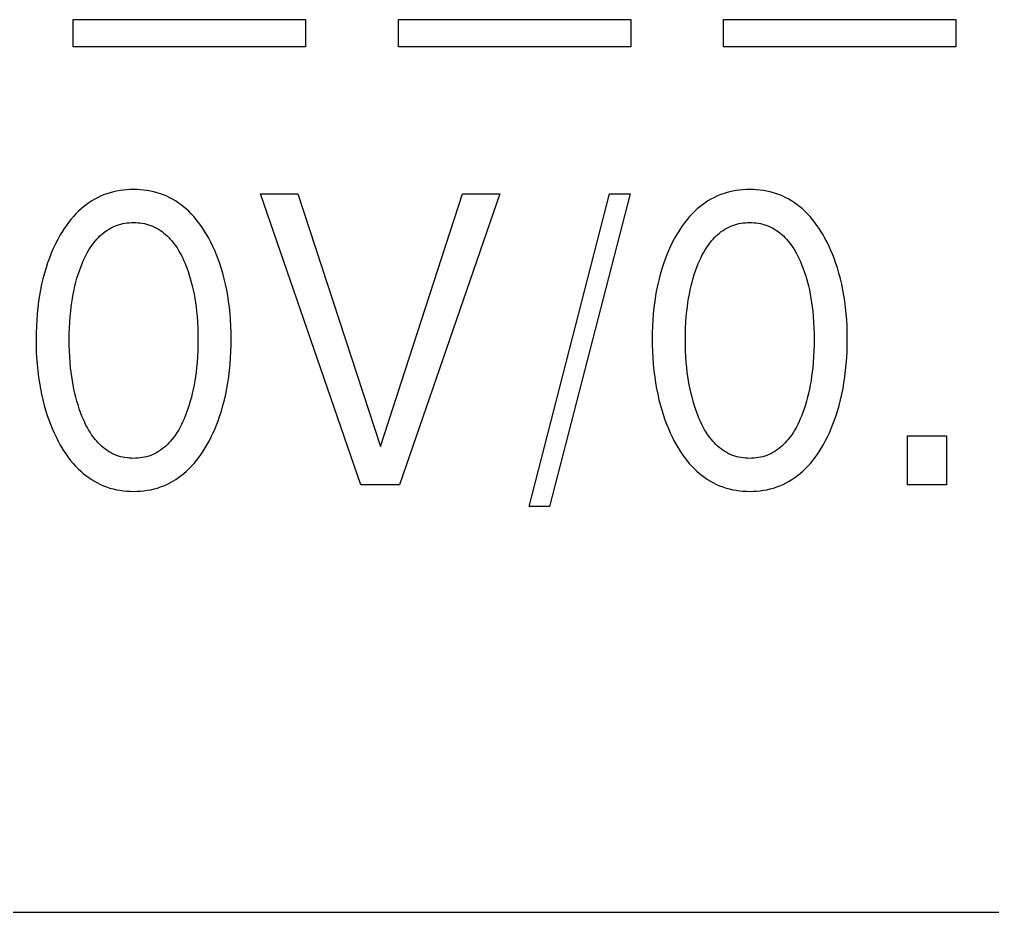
# Model space of a CAD drawing. Extents: x 0 to 420, y 0 to 297.
# Drawn here: x 160.15 to 165.84, y 182.63 to 187.85 of the extents above; entities that cross this region are included whole.
import ezdxf

# ---------------------------------------------------------------- set-up
doc = ezdxf.new("R2010")
doc.units = 0
doc.header["$LTSCALE"] = 23.1
doc.layers.add('10000_FRONT', color=7, linetype='CONTINUOUS')

msp = doc.modelspace()

# ---------------------------------------------------------------- linework, layer by layer
at = {"layer": '10000_FRONT', "color": 7, "linetype": 'CONTINUOUS'}
for p, q in [((160.4679, 187.686), (160.4679, 187.8463)), ((160.4679, 187.8463), (161.8264, 187.8463)), ((161.8264, 187.8463), (161.8264, 187.686)), ((162.3686, 187.686), (162.3686, 187.8463)), ((162.3686, 187.8463), (163.7271, 187.8463)), ((163.7271, 187.8463), (163.7271, 187.686)), ((164.2693, 187.686), (164.2693, 187.8463)), ((164.2693, 187.8463), (165.6278, 187.8463)), ((165.6278, 187.8463), (165.6278, 187.686)), ((161.8264, 187.686), (160.4679, 187.686)), ((163.7271, 187.686), (162.3686, 187.686)), ((165.6278, 187.686), (164.2693, 187.686)), ((160.7214, 186.8428), (160.702, 186.8386)), ((160.741, 186.8463), (160.7214, 186.8428)), ((160.7607, 186.8489), (160.741, 186.8463)), ((160.7806, 186.8508), (160.7607, 186.8489)), ((160.8005, 186.8519), (160.7806, 186.8508)), ((160.8204, 186.8523), (160.8005, 186.8519)), ((160.8404, 186.8519), (160.8204, 186.8523)), ((160.8604, 186.8508), (160.8404, 186.8519)), ((160.8803, 186.849), (160.8604, 186.8508)), ((160.9001, 186.8463), (160.8803, 186.849)), ((160.9197, 186.8429), (160.9001, 186.8463)), ((160.9391, 186.8386), (160.9197, 186.8429)), ((164.3241, 186.8428), (164.3047, 186.8386)), ((164.3436, 186.8463), (164.3241, 186.8428)), ((164.3634, 186.8489), (164.3436, 186.8463)), ((164.3832, 186.8508), (164.3634, 186.8489)), ((164.4031, 186.8519), (164.3832, 186.8508)), ((164.4231, 186.8523), (164.4031, 186.8519)), ((164.4431, 186.8519), (164.4231, 186.8523)), ((164.463, 186.8508), (164.4431, 186.8519)), ((164.4829, 186.849), (164.463, 186.8508)), ((164.5027, 186.8463), (164.4829, 186.849)), ((164.5223, 186.8429), (164.5027, 186.8463)), ((164.5418, 186.8386), (164.5223, 186.8429)), ((160.576, 186.7856), (160.5596, 186.7749)), ((160.5928, 186.7955), (160.576, 186.7856)), ((160.6099, 186.8047), (160.5928, 186.7955)), ((160.6275, 186.8131), (160.6099, 186.8047)), ((160.6454, 186.8207), (160.6275, 186.8131)), ((160.664, 186.8275), (160.6454, 186.8207)), ((160.6829, 186.8335), (160.664, 186.8275)), ((160.702, 186.8386), (160.6829, 186.8335)), ((160.9584, 186.8335), (160.9391, 186.8386)), ((160.9773, 186.8275), (160.9584, 186.8335)), ((160.996, 186.8207), (160.9773, 186.8275)), ((161.0139, 186.8131), (160.996, 186.8207)), ((161.0314, 186.8047), (161.0139, 186.8131)), ((161.0486, 186.7955), (161.0314, 186.8047)), ((161.0654, 186.7856), (161.0486, 186.7955)), ((161.0818, 186.775), (161.0654, 186.7856)), ((162.1485, 185.127), (161.5615, 186.827)), ((161.5615, 186.827), (161.7806, 186.827)), ((161.7806, 186.827), (162.2649, 185.3499)), ((162.2649, 185.3499), (162.7428, 186.827)), ((162.9619, 186.827), (162.3749, 185.127)), ((162.7428, 186.827), (162.9619, 186.827)), ((163.1328, 184.9993), (163.6034, 186.827)), ((163.7229, 186.827), (163.2522, 184.9993)), ((163.6034, 186.827), (163.7229, 186.827)), ((164.1786, 186.7856), (164.1623, 186.7749)), ((164.1954, 186.7955), (164.1786, 186.7856)), ((164.2126, 186.8047), (164.1954, 186.7955)), ((164.2301, 186.8131), (164.2126, 186.8047)), ((164.248, 186.8207), (164.2301, 186.8131)), ((164.2666, 186.8275), (164.248, 186.8207)), ((164.2855, 186.8335), (164.2666, 186.8275)), ((164.3047, 186.8386), (164.2855, 186.8335)), ((164.561, 186.8335), (164.5418, 186.8386)), ((164.5799, 186.8275), (164.561, 186.8335)), ((164.5986, 186.8207), (164.5799, 186.8275)), ((164.6165, 186.8131), (164.5986, 186.8207)), ((164.6341, 186.8047), (164.6165, 186.8131)), ((164.6513, 186.7955), (164.6341, 186.8047)), ((164.668, 186.7856), (164.6513, 186.7955)), ((164.6844, 186.775), (164.668, 186.7856)), ((160.5134, 186.7391), (160.499, 186.7259)), ((160.5283, 186.7516), (160.5134, 186.7391)), ((160.5437, 186.7636), (160.5283, 186.7516)), ((160.5596, 186.7749), (160.5437, 186.7636)), ((161.0977, 186.7636), (161.0818, 186.775)), ((161.1131, 186.7516), (161.0977, 186.7636)), ((161.128, 186.7391), (161.1131, 186.7516)), ((161.1424, 186.7259), (161.128, 186.7391)), ((164.116, 186.7391), (164.1016, 186.7259)), ((164.1309, 186.7516), (164.116, 186.7391)), ((164.1464, 186.7636), (164.1309, 186.7516)), ((164.1623, 186.7749), (164.1464, 186.7636)), ((164.7003, 186.7636), (164.6844, 186.775)), ((164.7157, 186.7516), (164.7003, 186.7636)), ((164.7306, 186.7391), (164.7157, 186.7516)), ((164.745, 186.7259), (164.7306, 186.7391)), ((160.4542, 186.6776), (160.4406, 186.6604)), ((160.4685, 186.6943), (160.4542, 186.6776)), ((160.4834, 186.7104), (160.4685, 186.6943)), ((160.499, 186.7259), (160.4834, 186.7104)), ((161.1579, 186.7104), (161.1424, 186.7259)), ((161.1728, 186.6943), (161.1579, 186.7104)), ((161.187, 186.6776), (161.1728, 186.6943)), ((161.2005, 186.6604), (161.187, 186.6776)), ((164.0569, 186.6776), (164.0432, 186.6604)), ((164.0711, 186.6943), (164.0569, 186.6776)), ((164.086, 186.7104), (164.0711, 186.6943)), ((164.1016, 186.7259), (164.086, 186.7104)), ((164.7605, 186.7104), (164.745, 186.7259)), ((164.7754, 186.6943), (164.7605, 186.7104)), ((164.7896, 186.6776), (164.7754, 186.6943)), ((164.8032, 186.6604), (164.7896, 186.6776)), ((160.4152, 186.6245), (160.4033, 186.606)), ((160.4276, 186.6427), (160.4152, 186.6245)), ((160.4406, 186.6604), (160.4276, 186.6427)), ((160.6536, 186.6062), (160.6641, 186.6137)), ((160.6641, 186.6137), (160.675, 186.6206)), ((160.675, 186.6206), (160.6861, 186.627)), ((160.6861, 186.627), (160.6976, 186.6329)), ((160.6976, 186.6329), (160.7091, 186.638)), ((160.7091, 186.638), (160.7208, 186.6426)), ((160.7208, 186.6426), (160.7328, 186.6466)), ((160.7328, 186.6466), (160.745, 186.6501)), ((160.745, 186.6501), (160.7573, 186.653)), ((160.7573, 186.653), (160.7697, 186.6553)), ((160.7697, 186.6553), (160.7823, 186.6572)), ((160.7823, 186.6572), (160.795, 186.6585)), ((160.795, 186.6585), (160.8077, 186.6592)), ((160.8077, 186.6592), (160.8204, 186.6595)), ((160.8204, 186.6595), (160.8332, 186.6592)), ((160.8332, 186.6592), (160.8459, 186.6585)), ((160.8459, 186.6585), (160.8586, 186.6572)), ((160.8586, 186.6572), (160.8711, 186.6553)), ((160.8711, 186.6553), (160.8836, 186.653)), ((160.8836, 186.653), (160.8959, 186.6501)), ((160.8959, 186.6501), (160.9081, 186.6466)), ((160.9081, 186.6466), (160.9201, 186.6426)), ((160.9201, 186.6426), (160.9318, 186.638)), ((160.9318, 186.638), (160.9433, 186.6329)), ((160.9433, 186.6329), (160.9548, 186.627)), ((160.9548, 186.627), (160.9659, 186.6206)), ((160.9659, 186.6206), (160.9768, 186.6137)), ((160.9768, 186.6137), (160.9873, 186.6062)), ((161.2135, 186.6426), (161.2005, 186.6604)), ((161.2258, 186.6245), (161.2135, 186.6426)), ((161.2376, 186.606), (161.2258, 186.6245)), ((164.0178, 186.6245), (164.006, 186.606)), ((164.0302, 186.6427), (164.0178, 186.6245)), ((164.0432, 186.6604), (164.0302, 186.6427)), ((164.2562, 186.6062), (164.2668, 186.6137)), ((164.2668, 186.6137), (164.2776, 186.6206)), ((164.2776, 186.6206), (164.2888, 186.627)), ((164.2888, 186.627), (164.3002, 186.6329)), ((164.3002, 186.6329), (164.3117, 186.638)), ((164.3117, 186.638), (164.3235, 186.6426)), ((164.3235, 186.6426), (164.3354, 186.6466)), ((164.3354, 186.6466), (164.3476, 186.6501)), ((164.3476, 186.6501), (164.3599, 186.653)), ((164.3599, 186.653), (164.3724, 186.6553)), ((164.3724, 186.6553), (164.385, 186.6572)), ((164.385, 186.6572), (164.3976, 186.6585)), ((164.3976, 186.6585), (164.4103, 186.6592)), ((164.4103, 186.6592), (164.4231, 186.6595)), ((164.4231, 186.6595), (164.4358, 186.6592)), ((164.4358, 186.6592), (164.4485, 186.6585)), ((164.4485, 186.6585), (164.4612, 186.6572)), ((164.4612, 186.6572), (164.4738, 186.6553)), ((164.4738, 186.6553), (164.4862, 186.653)), ((164.4862, 186.653), (164.4986, 186.6501)), ((164.4986, 186.6501), (164.5107, 186.6466)), ((164.5107, 186.6466), (164.5227, 186.6426)), ((164.5227, 186.6426), (164.5344, 186.638)), ((164.5344, 186.638), (164.546, 186.6329)), ((164.546, 186.6329), (164.5574, 186.627)), ((164.5574, 186.627), (164.5686, 186.6206)), ((164.5686, 186.6206), (164.5794, 186.6137)), ((164.5794, 186.6137), (164.5899, 186.6062)), ((164.8161, 186.6426), (164.8032, 186.6604)), ((164.8285, 186.6245), (164.8161, 186.6426)), ((164.8403, 186.606), (164.8285, 186.6245)), ((160.3774, 186.5607), (160.3637, 186.5341)), ((160.3812, 186.5679), (160.3774, 186.5607)), ((160.392, 186.5871), (160.3812, 186.5679)), ((160.4033, 186.606), (160.392, 186.5871)), ((160.5973, 186.5529), (160.6058, 186.5627)), ((160.6058, 186.5627), (160.6147, 186.5721)), ((160.6147, 186.5721), (160.6239, 186.5812)), ((160.6239, 186.5812), (160.6335, 186.59)), ((160.6335, 186.59), (160.6433, 186.5983)), ((160.6433, 186.5983), (160.6536, 186.6062)), ((160.9873, 186.6062), (160.9975, 186.5983)), ((160.9975, 186.5983), (161.0074, 186.59)), ((161.0074, 186.59), (161.017, 186.5812)), ((161.017, 186.5812), (161.0262, 186.5721)), ((161.0262, 186.5721), (161.0351, 186.5627)), ((161.0351, 186.5627), (161.0436, 186.5529)), ((161.2489, 186.5871), (161.2376, 186.606)), ((161.2596, 186.5679), (161.2489, 186.5871)), ((161.2721, 186.5442), (161.2596, 186.5679)), ((163.98, 186.5607), (163.9663, 186.5341)), ((163.9839, 186.5679), (163.98, 186.5607)), ((163.9947, 186.5871), (163.9839, 186.5679)), ((164.006, 186.606), (163.9947, 186.5871)), ((164.1999, 186.5529), (164.2084, 186.5627)), ((164.2084, 186.5627), (164.2173, 186.5721)), ((164.2173, 186.5721), (164.2265, 186.5812)), ((164.2265, 186.5812), (164.2361, 186.59)), ((164.2361, 186.59), (164.246, 186.5983)), ((164.246, 186.5983), (164.2562, 186.6062)), ((164.5899, 186.6062), (164.6002, 186.5983)), ((164.6002, 186.5983), (164.6101, 186.59)), ((164.6101, 186.59), (164.6196, 186.5812)), ((164.6196, 186.5812), (164.6288, 186.5721)), ((164.6288, 186.5721), (164.6377, 186.5627)), ((164.6377, 186.5627), (164.6462, 186.5529)), ((164.8515, 186.5871), (164.8403, 186.606)), ((164.8623, 186.5679), (164.8515, 186.5871)), ((164.8748, 186.5442), (164.8623, 186.5679)), ((160.351, 186.5071), (160.3391, 186.4797)), ((160.3637, 186.5341), (160.351, 186.5071)), ((160.5577, 186.4968), (160.5667, 186.5114)), ((160.5667, 186.5114), (160.5763, 186.5257)), ((160.5763, 186.5257), (160.5865, 186.5395)), ((160.5865, 186.5395), (160.5973, 186.5529)), ((161.0436, 186.5529), (161.0544, 186.5395)), ((161.0544, 186.5395), (161.0646, 186.5257)), ((161.0646, 186.5257), (161.0742, 186.5114)), ((161.0742, 186.5114), (161.0832, 186.4968)), ((161.2839, 186.5201), (161.2721, 186.5442)), ((161.2949, 186.4957), (161.2839, 186.5201)), ((163.9536, 186.5071), (163.9417, 186.4797)), ((163.9663, 186.5341), (163.9536, 186.5071)), ((164.1603, 186.4968), (164.1693, 186.5114)), ((164.1693, 186.5114), (164.1789, 186.5257)), ((164.1789, 186.5257), (164.1891, 186.5395)), ((164.1891, 186.5395), (164.1999, 186.5529)), ((164.6462, 186.5529), (164.657, 186.5395)), ((164.657, 186.5395), (164.6672, 186.5257)), ((164.6672, 186.5257), (164.6768, 186.5114)), ((164.6768, 186.5114), (164.6859, 186.4968)), ((164.8865, 186.5201), (164.8748, 186.5442)), ((164.8976, 186.4957), (164.8865, 186.5201)), ((160.328, 186.4519), (160.3178, 186.4239)), ((160.3391, 186.4797), (160.328, 186.4519)), ((160.5264, 186.4356), (160.5335, 186.4512)), ((160.5335, 186.4512), (160.5411, 186.4667)), ((160.5411, 186.4667), (160.5491, 186.4819)), ((160.5491, 186.4819), (160.5577, 186.4968)), ((161.0832, 186.4968), (161.0917, 186.4819)), ((161.0917, 186.4819), (161.0998, 186.4667)), ((161.0998, 186.4667), (161.1074, 186.4512)), ((161.1074, 186.4512), (161.1145, 186.4356)), ((161.3053, 186.471), (161.2949, 186.4957)), ((161.315, 186.4461), (161.3053, 186.471)), ((161.324, 186.4209), (161.315, 186.4461)), ((163.9307, 186.4519), (163.9205, 186.4239)), ((163.9417, 186.4797), (163.9307, 186.4519)), ((164.129, 186.4356), (164.1362, 186.4512)), ((164.1362, 186.4512), (164.1437, 186.4667)), ((164.1437, 186.4667), (164.1518, 186.4819)), ((164.1518, 186.4819), (164.1603, 186.4968)), ((164.6859, 186.4968), (164.6944, 186.4819)), ((164.6944, 186.4819), (164.7024, 186.4667)), ((164.7024, 186.4667), (164.71, 186.4512)), ((164.71, 186.4512), (164.7171, 186.4356)), ((164.908, 186.471), (164.8976, 186.4957)), ((164.9176, 186.4461), (164.908, 186.471)), ((164.9267, 186.4209), (164.9176, 186.4461)), ((160.3085, 186.3955), (160.2989, 186.3634)), ((160.3178, 186.4239), (160.3085, 186.3955)), ((160.5033, 186.3771), (160.5112, 186.3985)), ((160.5112, 186.3985), (160.5196, 186.4197)), ((160.5196, 186.4197), (160.5264, 186.4356)), ((161.1145, 186.4356), (161.1213, 186.4197)), ((161.1213, 186.4197), (161.1236, 186.4141)), ((161.1236, 186.4141), (161.1315, 186.3938)), ((161.1315, 186.3938), (161.1389, 186.3733)), ((161.3324, 186.3955), (161.324, 186.4209)), ((161.342, 186.3634), (161.3324, 186.3955)), ((163.9111, 186.3955), (163.9015, 186.3634)), ((163.9205, 186.4239), (163.9111, 186.3955)), ((164.106, 186.3771), (164.1138, 186.3985)), ((164.1138, 186.3985), (164.1222, 186.4197)), ((164.1222, 186.4197), (164.129, 186.4356)), ((164.7171, 186.4356), (164.7239, 186.4197)), ((164.7239, 186.4197), (164.7262, 186.4141)), ((164.7262, 186.4141), (164.7341, 186.3938)), ((164.7341, 186.3938), (164.7415, 186.3733)), ((164.9351, 186.3955), (164.9267, 186.4209)), ((164.9447, 186.3634), (164.9351, 186.3955)), ((160.2902, 186.3311), (160.2825, 186.2985)), ((160.2989, 186.3634), (160.2902, 186.3311)), ((160.4833, 186.3118), (160.4894, 186.3338)), ((160.4894, 186.3338), (160.4961, 186.3555)), ((160.4961, 186.3555), (160.5033, 186.3771)), ((161.1389, 186.3733), (161.1457, 186.3526)), ((161.1457, 186.3526), (161.152, 186.3318)), ((161.152, 186.3318), (161.1579, 186.3108)), ((161.3507, 186.3311), (161.342, 186.3634)), ((161.3583, 186.2985), (161.3507, 186.3311)), ((163.8929, 186.3311), (163.8852, 186.2985)), ((163.9015, 186.3634), (163.8929, 186.3311)), ((164.0859, 186.3118), (164.0921, 186.3338)), ((164.0921, 186.3338), (164.0987, 186.3555)), ((164.0987, 186.3555), (164.106, 186.3771)), ((164.7415, 186.3733), (164.7483, 186.3526)), ((164.7483, 186.3526), (164.7547, 186.3318)), ((164.7547, 186.3318), (164.7605, 186.3108)), ((164.9533, 186.3311), (164.9447, 186.3634)), ((164.961, 186.2985), (164.9533, 186.3311)), ((160.2825, 186.2985), (160.2758, 186.2656)), ((160.4721, 186.2655), (160.4777, 186.2898)), ((160.4777, 186.2898), (160.4833, 186.3118)), ((161.1579, 186.3108), (161.1632, 186.2898)), ((161.1632, 186.2898), (161.1688, 186.2655)), ((161.3651, 186.2656), (161.3583, 186.2985)), ((163.8852, 186.2985), (163.8784, 186.2656)), ((164.0748, 186.2655), (164.0803, 186.2898)), ((164.0803, 186.2898), (164.0859, 186.3118)), ((164.7605, 186.3108), (164.7658, 186.2898)), ((164.7658, 186.2898), (164.7714, 186.2655)), ((164.9678, 186.2656), (164.961, 186.2985)), ((160.2698, 186.2327), (160.2648, 186.1995)), ((160.2758, 186.2656), (160.2698, 186.2327)), ((160.4588, 186.1919), (160.4627, 186.2165)), ((160.4627, 186.2165), (160.4671, 186.241)), ((160.4671, 186.241), (160.4721, 186.2655)), ((161.1688, 186.2655), (161.1737, 186.241)), ((161.1737, 186.241), (161.1782, 186.2165)), ((161.1782, 186.2165), (161.1821, 186.1919)), ((161.371, 186.2327), (161.3651, 186.2656)), ((161.3761, 186.1995), (161.371, 186.2327)), ((163.8725, 186.2327), (163.8674, 186.1995)), ((163.8784, 186.2656), (163.8725, 186.2327)), ((164.0614, 186.1919), (164.0653, 186.2165)), ((164.0653, 186.2165), (164.0698, 186.241)), ((164.0698, 186.241), (164.0748, 186.2655)), ((164.7714, 186.2655), (164.7764, 186.241)), ((164.7764, 186.241), (164.7808, 186.2165)), ((164.7808, 186.2165), (164.7847, 186.1919)), ((164.9737, 186.2327), (164.9678, 186.2656)), ((164.9787, 186.1995), (164.9737, 186.2327)), ((160.2602, 186.1631), (160.2565, 186.1266)), ((160.2648, 186.1995), (160.2602, 186.1631)), ((160.4525, 186.1424), (160.4554, 186.1671)), ((160.4554, 186.1671), (160.4588, 186.1919)), ((161.1821, 186.1919), (161.1855, 186.1671)), ((161.1855, 186.1671), (161.1884, 186.1424)), ((161.3807, 186.1631), (161.3761, 186.1995)), ((161.3844, 186.1266), (161.3807, 186.1631)), ((163.8628, 186.1631), (163.8591, 186.1266)), ((163.8674, 186.1995), (163.8628, 186.1631)), ((164.0552, 186.1424), (164.0581, 186.1671)), ((164.0581, 186.1671), (164.0614, 186.1919)), ((164.7847, 186.1919), (164.7881, 186.1671)), ((164.7881, 186.1671), (164.791, 186.1424)), ((164.9834, 186.1631), (164.9787, 186.1995)), ((164.987, 186.1266), (164.9834, 186.1631)), ((160.2565, 186.1266), (160.2537, 186.09)), ((160.447, 186.0766), (160.4494, 186.1095)), ((160.4494, 186.1095), (160.4525, 186.1424)), ((161.1884, 186.1424), (161.1915, 186.1095)), ((161.1915, 186.1095), (161.1938, 186.0766)), ((161.3872, 186.09), (161.3844, 186.1266)), ((163.8591, 186.1266), (163.8563, 186.09)), ((164.0497, 186.0766), (164.052, 186.1095)), ((164.052, 186.1095), (164.0552, 186.1424)), ((164.791, 186.1424), (164.7941, 186.1095)), ((164.7941, 186.1095), (164.7965, 186.0766)), ((164.9898, 186.09), (164.987, 186.1266)), ((160.2518, 186.0534), (160.2506, 186.0167)), ((160.2537, 186.09), (160.2518, 186.0534)), ((160.4454, 186.0436), (160.447, 186.0766)), ((161.1938, 186.0766), (161.1955, 186.0436)), ((161.3891, 186.0534), (161.3872, 186.09)), ((161.3903, 186.0167), (161.3891, 186.0534)), ((163.8544, 186.0534), (163.8533, 186.0167)), ((163.8563, 186.09), (163.8544, 186.0534)), ((164.0481, 186.0436), (164.0497, 186.0766)), ((164.7965, 186.0766), (164.7981, 186.0436)), ((164.9918, 186.0534), (164.9898, 186.09)), ((164.9929, 186.0167), (164.9918, 186.0534)), ((160.2506, 186.0167), (160.2502, 185.98)), ((160.4441, 185.9776), (160.4445, 186.0106)), ((160.4445, 186.0106), (160.4454, 186.0436)), ((161.1955, 186.0436), (161.1964, 186.0106)), ((161.1964, 186.0106), (161.1967, 185.9776)), ((161.3907, 185.98), (161.3903, 186.0167)), ((163.8533, 186.0167), (163.8529, 185.98)), ((164.0468, 185.9776), (164.0471, 186.0106)), ((164.0471, 186.0106), (164.0481, 186.0436)), ((164.7981, 186.0436), (164.7991, 186.0106)), ((164.7991, 186.0106), (164.7994, 185.9776)), ((164.9933, 185.98), (164.9929, 186.0167)), ((160.2502, 185.98), (160.2506, 185.9427)), ((160.2506, 185.9427), (160.2517, 185.9054)), ((160.4444, 185.9441), (160.4441, 185.9776)), ((160.4454, 185.9106), (160.4444, 185.9441)), ((161.1965, 185.9441), (161.1955, 185.9106)), ((161.1967, 185.9776), (161.1965, 185.9441)), ((161.3892, 185.9055), (161.3903, 185.9428)), ((161.3903, 185.9428), (161.3907, 185.98)), ((163.8529, 185.98), (163.8532, 185.9427)), ((163.8532, 185.9427), (163.8543, 185.9054)), ((164.0471, 185.9441), (164.0468, 185.9776)), ((164.048, 185.9106), (164.0471, 185.9441)), ((164.7991, 185.9441), (164.7982, 185.9106)), ((164.7994, 185.9776), (164.7991, 185.9441)), ((164.9918, 185.9055), (164.993, 185.9428)), ((164.993, 185.9428), (164.9933, 185.98)), ((160.2517, 185.9054), (160.2536, 185.8681)), ((160.447, 185.8771), (160.4454, 185.9106)), ((160.4493, 185.8437), (160.447, 185.8771)), ((161.1939, 185.8771), (161.1916, 185.8437)), ((161.1955, 185.9106), (161.1939, 185.8771)), ((161.3873, 185.8684), (161.3892, 185.9055)), ((163.8543, 185.9054), (163.8562, 185.8681)), ((164.0496, 185.8771), (164.048, 185.9106)), ((164.052, 185.8437), (164.0496, 185.8771)), ((164.7965, 185.8771), (164.7942, 185.8437)), ((164.7982, 185.9106), (164.7965, 185.8771)), ((164.9899, 185.8684), (164.9918, 185.9055)), ((160.2536, 185.8681), (160.2563, 185.8309)), ((160.2563, 185.8309), (160.26, 185.7937)), ((160.4524, 185.8104), (160.4493, 185.8437)), ((161.1916, 185.8437), (161.1885, 185.8104)), ((161.3809, 185.7942), (161.3845, 185.8312)), ((161.3845, 185.8312), (161.3873, 185.8684)), ((163.8562, 185.8681), (163.859, 185.8309)), ((163.859, 185.8309), (163.8626, 185.7937)), ((164.055, 185.8104), (164.052, 185.8437)), ((164.7942, 185.8437), (164.7911, 185.8104)), ((164.9835, 185.7942), (164.9872, 185.8312)), ((164.9872, 185.8312), (164.9899, 185.8684)), ((160.26, 185.7937), (160.2645, 185.7567)), ((160.4553, 185.7852), (160.4524, 185.8104)), ((160.4586, 185.7601), (160.4553, 185.7852)), ((160.4625, 185.7351), (160.4586, 185.7601)), ((161.1823, 185.7601), (161.1784, 185.7351)), ((161.1856, 185.7852), (161.1823, 185.7601)), ((161.1885, 185.8104), (161.1856, 185.7852)), ((161.3763, 185.7572), (161.3809, 185.7942)), ((163.8626, 185.7937), (163.8672, 185.7567)), ((164.0579, 185.7852), (164.055, 185.8104)), ((164.0613, 185.7601), (164.0579, 185.7852)), ((164.0651, 185.7351), (164.0613, 185.7601)), ((164.7849, 185.7601), (164.7811, 185.7351)), ((164.7882, 185.7852), (164.7849, 185.7601)), ((164.7911, 185.8104), (164.7882, 185.7852)), ((164.979, 185.7572), (164.9835, 185.7942)), ((160.2645, 185.7567), (160.2695, 185.7231)), ((160.2695, 185.7231), (160.2753, 185.6895)), ((160.4668, 185.7101), (160.4625, 185.7351)), ((160.4717, 185.6853), (160.4668, 185.7101)), ((161.1741, 185.7101), (161.1691, 185.6853)), ((161.1784, 185.7351), (161.1741, 185.7101)), ((161.3655, 185.6901), (161.3713, 185.7236)), ((161.3713, 185.7236), (161.3763, 185.7572)), ((163.8672, 185.7567), (163.8722, 185.7231)), ((163.8722, 185.7231), (163.878, 185.6895)), ((164.0695, 185.7101), (164.0651, 185.7351)), ((164.0744, 185.6853), (164.0695, 185.7101)), ((164.7767, 185.7101), (164.7718, 185.6853)), ((164.7811, 185.7351), (164.7767, 185.7101)), ((164.9682, 185.6901), (164.974, 185.7236)), ((164.974, 185.7236), (164.979, 185.7572)), ((160.2753, 185.6895), (160.282, 185.6562)), ((160.282, 185.6562), (160.2896, 185.6231)), ((160.4772, 185.6606), (160.4717, 185.6853)), ((160.4827, 185.6381), (160.4772, 185.6606)), ((161.1637, 185.6606), (161.1581, 185.6381)), ((161.1691, 185.6853), (161.1637, 185.6606)), ((161.3513, 185.6236), (161.3588, 185.6567)), ((161.3588, 185.6567), (161.3655, 185.6901)), ((163.878, 185.6895), (163.8847, 185.6562)), ((163.8847, 185.6562), (163.8922, 185.6231)), ((164.0799, 185.6606), (164.0744, 185.6853)), ((164.0854, 185.6381), (164.0799, 185.6606)), ((164.7663, 185.6606), (164.7608, 185.6381)), ((164.7718, 185.6853), (164.7663, 185.6606)), ((164.9539, 185.6236), (164.9615, 185.6567)), ((164.9615, 185.6567), (164.9682, 185.6901)), ((160.2896, 185.6231), (160.2981, 185.5901)), ((160.2981, 185.5901), (160.3075, 185.5575)), ((160.4888, 185.6158), (160.4827, 185.6381)), ((160.4954, 185.5936), (160.4888, 185.6158)), ((160.5025, 185.5716), (160.4954, 185.5936)), ((161.1455, 185.5936), (161.1384, 185.5716)), ((161.1521, 185.6158), (161.1455, 185.5936)), ((161.1581, 185.6381), (161.1521, 185.6158)), ((161.3334, 185.558), (161.3428, 185.5907)), ((161.3428, 185.5907), (161.3513, 185.6236)), ((163.8922, 185.6231), (163.9007, 185.5901)), ((163.9007, 185.5901), (163.9102, 185.5575)), ((164.0914, 185.6158), (164.0854, 185.6381)), ((164.098, 185.5936), (164.0914, 185.6158)), ((164.1051, 185.5716), (164.098, 185.5936)), ((164.7482, 185.5936), (164.741, 185.5716)), ((164.7547, 185.6158), (164.7482, 185.5936)), ((164.7608, 185.6381), (164.7547, 185.6158)), ((164.936, 185.558), (164.9454, 185.5907)), ((164.9454, 185.5907), (164.9539, 185.6236)), ((160.3075, 185.5575), (160.3158, 185.5317)), ((160.5102, 185.5498), (160.5025, 185.5716)), ((160.5186, 185.5282), (160.5102, 185.5498)), ((161.1307, 185.5498), (161.1223, 185.5282)), ((161.1384, 185.5716), (161.1307, 185.5498)), ((161.3162, 185.5066), (161.3251, 185.5322)), ((161.3251, 185.5322), (161.3334, 185.558)), ((163.9102, 185.5575), (163.9184, 185.5317)), ((164.1129, 185.5498), (164.1051, 185.5716)), ((164.1212, 185.5282), (164.1129, 185.5498)), ((164.7333, 185.5498), (164.725, 185.5282)), ((164.741, 185.5716), (164.7333, 185.5498)), ((164.9189, 185.5066), (164.9278, 185.5322)), ((164.9278, 185.5322), (164.936, 185.558)), ((160.3158, 185.5317), (160.3246, 185.5062)), ((160.3246, 185.5062), (160.3342, 185.4809)), ((160.3342, 185.4809), (160.3444, 185.4558)), ((160.5253, 185.5119), (160.5186, 185.5282)), ((160.5324, 185.4958), (160.5253, 185.5119)), ((160.54, 185.4799), (160.5324, 185.4958)), ((160.548, 185.4643), (160.54, 185.4799)), ((161.1009, 185.4799), (161.0929, 185.4643)), ((161.1085, 185.4958), (161.1009, 185.4799)), ((161.1156, 185.5119), (161.1085, 185.4958)), ((161.1223, 185.5282), (161.1156, 185.5119)), ((161.2965, 185.4561), (161.3067, 185.4812)), ((161.3067, 185.4812), (161.3162, 185.5066)), ((163.9184, 185.5317), (163.9273, 185.5062)), ((163.9273, 185.5062), (163.9368, 185.4809)), ((163.9368, 185.4809), (163.947, 185.4558)), ((164.1279, 185.5119), (164.1212, 185.5282)), ((164.1351, 185.4958), (164.1279, 185.5119)), ((164.1426, 185.4799), (164.1351, 185.4958)), ((164.1507, 185.4643), (164.1426, 185.4799)), ((164.7035, 185.4799), (164.6955, 185.4643)), ((164.7111, 185.4958), (164.7035, 185.4799)), ((164.7182, 185.5119), (164.7111, 185.4958)), ((164.725, 185.5282), (164.7182, 185.5119)), ((164.8991, 185.4561), (164.9093, 185.4812)), ((164.9093, 185.4812), (164.9189, 185.5066)), ((160.3444, 185.4558), (160.3553, 185.431)), ((160.3553, 185.431), (160.3668, 185.4066)), ((160.5565, 185.4489), (160.548, 185.4643)), ((160.5656, 185.4339), (160.5565, 185.4489)), ((160.5752, 185.4192), (160.5656, 185.4339)), ((160.5855, 185.4048), (160.5752, 185.4192)), ((161.0656, 185.4192), (161.0554, 185.4048)), ((161.0753, 185.4339), (161.0656, 185.4192)), ((161.0843, 185.4489), (161.0753, 185.4339)), ((161.0929, 185.4643), (161.0843, 185.4489)), ((161.274, 185.4066), (161.2856, 185.4312)), ((161.2856, 185.4312), (161.2965, 185.4561)), ((163.947, 185.4558), (163.9579, 185.431)), ((163.9579, 185.431), (163.9695, 185.4066)), ((164.1592, 185.4489), (164.1507, 185.4643)), ((164.1682, 185.4339), (164.1592, 185.4489)), ((164.1779, 185.4192), (164.1682, 185.4339)), ((164.1881, 185.4048), (164.1779, 185.4192)), ((164.6683, 185.4192), (164.658, 185.4048)), ((164.6779, 185.4339), (164.6683, 185.4192)), ((164.687, 185.4489), (164.6779, 185.4339)), ((164.6955, 185.4643), (164.687, 185.4489)), ((164.8767, 185.4066), (164.8883, 185.4312)), ((164.8883, 185.4312), (164.8991, 185.4561)), ((160.3668, 185.4066), (160.3792, 185.3824)), ((160.3792, 185.3824), (160.3899, 185.3626)), ((160.3899, 185.3626), (160.4012, 185.3432)), ((160.5964, 185.391), (160.5855, 185.4048)), ((160.6049, 185.381), (160.5964, 185.391)), ((160.6137, 185.3713), (160.6049, 185.381)), ((160.6229, 185.3619), (160.6137, 185.3713)), ((160.6325, 185.3529), (160.6229, 185.3619)), ((161.0179, 185.3619), (161.0084, 185.3529)), ((161.0272, 185.3713), (161.0179, 185.3619)), ((161.036, 185.381), (161.0272, 185.3713)), ((161.0445, 185.391), (161.036, 185.381)), ((161.0554, 185.4048), (161.0445, 185.391)), ((161.2398, 185.3432), (161.251, 185.3627)), ((161.251, 185.3627), (161.2617, 185.3824)), ((161.2617, 185.3824), (161.274, 185.4066)), ((163.9695, 185.4066), (163.9818, 185.3824)), ((163.9818, 185.3824), (163.9925, 185.3626)), ((163.9925, 185.3626), (164.0038, 185.3432)), ((164.199, 185.391), (164.1881, 185.4048)), ((164.2075, 185.381), (164.199, 185.391)), ((164.2164, 185.3713), (164.2075, 185.381)), ((164.2256, 185.3619), (164.2164, 185.3713)), ((164.2352, 185.3529), (164.2256, 185.3619)), ((164.6206, 185.3619), (164.611, 185.3529)), ((164.6298, 185.3713), (164.6206, 185.3619)), ((164.6387, 185.381), (164.6298, 185.3713)), ((164.6472, 185.391), (164.6387, 185.381)), ((164.658, 185.4048), (164.6472, 185.391)), ((164.8424, 185.3432), (164.8537, 185.3627)), ((164.8537, 185.3627), (164.8644, 185.3824)), ((164.8644, 185.3824), (164.8767, 185.4066)), ((165.3444, 185.127), (165.3444, 185.4137)), ((165.3444, 185.4137), (165.5729, 185.4137)), ((165.5729, 185.4137), (165.5729, 185.127)), ((160.4012, 185.3432), (160.413, 185.3241)), ((160.413, 185.3241), (160.4254, 185.3053)), ((160.4254, 185.3053), (160.4384, 185.287)), ((160.6424, 185.3443), (160.6325, 185.3529)), ((160.6527, 185.3362), (160.6424, 185.3443)), ((160.6633, 185.3285), (160.6527, 185.3362)), ((160.6742, 185.3213), (160.6633, 185.3285)), ((160.6854, 185.3147), (160.6742, 185.3213)), ((160.697, 185.3086), (160.6854, 185.3147)), ((160.7085, 185.3033), (160.697, 185.3086)), ((160.9439, 185.3086), (160.9324, 185.3033)), ((160.9554, 185.3147), (160.9439, 185.3086)), ((160.9667, 185.3213), (160.9554, 185.3147)), ((160.9776, 185.3285), (160.9667, 185.3213)), ((160.9882, 185.3362), (160.9776, 185.3285)), ((160.9984, 185.3443), (160.9882, 185.3362)), ((161.0084, 185.3529), (160.9984, 185.3443)), ((161.2027, 185.287), (161.2157, 185.3053)), ((161.2157, 185.3053), (161.228, 185.3241)), ((161.228, 185.3241), (161.2398, 185.3432)), ((164.0038, 185.3432), (164.0156, 185.3241)), ((164.0156, 185.3241), (164.0281, 185.3053)), ((164.0281, 185.3053), (164.0411, 185.287)), ((164.2451, 185.3443), (164.2352, 185.3529)), ((164.2553, 185.3362), (164.2451, 185.3443)), ((164.2659, 185.3285), (164.2553, 185.3362)), ((164.2768, 185.3213), (164.2659, 185.3285)), ((164.2881, 185.3147), (164.2768, 185.3213)), ((164.2996, 185.3086), (164.2881, 185.3147)), ((164.3111, 185.3033), (164.2996, 185.3086)), ((164.5465, 185.3086), (164.535, 185.3033)), ((164.5581, 185.3147), (164.5465, 185.3086)), ((164.5693, 185.3213), (164.5581, 185.3147)), ((164.5802, 185.3285), (164.5693, 185.3213)), ((164.5908, 185.3362), (164.5802, 185.3285)), ((164.6011, 185.3443), (164.5908, 185.3362)), ((164.611, 185.3529), (164.6011, 185.3443)), ((164.8053, 185.287), (164.8183, 185.3053)), ((164.8183, 185.3053), (164.8307, 185.3241)), ((164.8307, 185.3241), (164.8424, 185.3432)), ((160.4384, 185.287), (160.4521, 185.2692)), ((160.4521, 185.2692), (160.4664, 185.2519)), ((160.4664, 185.2519), (160.4814, 185.2352)), ((160.7203, 185.2986), (160.7085, 185.3033)), ((160.7323, 185.2945), (160.7203, 185.2986)), ((160.7445, 185.2909), (160.7323, 185.2945)), ((160.7569, 185.2879), (160.7445, 185.2909)), ((160.7694, 185.2855), (160.7569, 185.2879)), ((160.7821, 185.2836), (160.7694, 185.2855)), ((160.7948, 185.2823), (160.7821, 185.2836)), ((160.8076, 185.2815), (160.7948, 185.2823)), ((160.8204, 185.2812), (160.8076, 185.2815)), ((160.8333, 185.2815), (160.8204, 185.2812)), ((160.8461, 185.2823), (160.8333, 185.2815)), ((160.8588, 185.2836), (160.8461, 185.2823)), ((160.8714, 185.2855), (160.8588, 185.2836)), ((160.884, 185.2879), (160.8714, 185.2855)), ((160.8964, 185.2909), (160.884, 185.2879)), ((160.9086, 185.2945), (160.8964, 185.2909)), ((160.9206, 185.2986), (160.9086, 185.2945)), ((160.9324, 185.3033), (160.9206, 185.2986)), ((161.1599, 185.2351), (161.1748, 185.2519)), ((161.1748, 185.2519), (161.1891, 185.2692)), ((161.1891, 185.2692), (161.2027, 185.287)), ((164.0411, 185.287), (164.0547, 185.2692)), ((164.0547, 185.2692), (164.069, 185.2519)), ((164.069, 185.2519), (164.0841, 185.2352)), ((164.3229, 185.2986), (164.3111, 185.3033)), ((164.3349, 185.2945), (164.3229, 185.2986)), ((164.3472, 185.2909), (164.3349, 185.2945)), ((164.3595, 185.2879), (164.3472, 185.2909)), ((164.3721, 185.2855), (164.3595, 185.2879)), ((164.3847, 185.2836), (164.3721, 185.2855)), ((164.3975, 185.2823), (164.3847, 185.2836)), ((164.4103, 185.2815), (164.3975, 185.2823)), ((164.4231, 185.2812), (164.4103, 185.2815)), ((164.4359, 185.2815), (164.4231, 185.2812)), ((164.4487, 185.2823), (164.4359, 185.2815)), ((164.4614, 185.2836), (164.4487, 185.2823)), ((164.4741, 185.2855), (164.4614, 185.2836)), ((164.4866, 185.2879), (164.4741, 185.2855)), ((164.499, 185.2909), (164.4866, 185.2879)), ((164.5112, 185.2945), (164.499, 185.2909)), ((164.5232, 185.2986), (164.5112, 185.2945)), ((164.535, 185.3033), (164.5232, 185.2986)), ((164.7625, 185.2351), (164.7775, 185.2519)), ((164.7775, 185.2519), (164.7917, 185.2692)), ((164.7917, 185.2692), (164.8053, 185.287)), ((160.4814, 185.2352), (160.4971, 185.2191)), ((160.4971, 185.2191), (160.5115, 185.2055)), ((160.5115, 185.2055), (160.5265, 185.1926)), ((160.5265, 185.1926), (160.5419, 185.1802)), ((161.0995, 185.1802), (161.1149, 185.1925)), ((161.1149, 185.1925), (161.1298, 185.2055)), ((161.1298, 185.2055), (161.1442, 185.2191)), ((161.1442, 185.2191), (161.1599, 185.2351)), ((164.0841, 185.2352), (164.0998, 185.2191)), ((164.0998, 185.2191), (164.1142, 185.2055)), ((164.1142, 185.2055), (164.1291, 185.1926)), ((164.1291, 185.1926), (164.1446, 185.1802)), ((164.7021, 185.1802), (164.7175, 185.1925)), ((164.7175, 185.1925), (164.7325, 185.2055)), ((164.7325, 185.2055), (164.7469, 185.2191)), ((164.7469, 185.2191), (164.7625, 185.2351)), ((160.5419, 185.1802), (160.5579, 185.1685)), ((160.5579, 185.1685), (160.5743, 185.1575)), ((160.5743, 185.1575), (160.5912, 185.1472)), ((160.5912, 185.1472), (160.6085, 185.1376)), ((160.6085, 185.1376), (160.6262, 185.1289)), ((161.0152, 185.1289), (161.0329, 185.1376)), ((161.0329, 185.1376), (161.0502, 185.1471)), ((161.0502, 185.1471), (161.0671, 185.1574)), ((161.0671, 185.1574), (161.0835, 185.1685)), ((161.0835, 185.1685), (161.0995, 185.1802)), ((164.1446, 185.1802), (164.1605, 185.1685)), ((164.1605, 185.1685), (164.1769, 185.1575)), ((164.1769, 185.1575), (164.1938, 185.1472)), ((164.1938, 185.1472), (164.2111, 185.1376)), ((164.2111, 185.1376), (164.2288, 185.1289)), ((164.6178, 185.1289), (164.6355, 185.1376)), ((164.6355, 185.1376), (164.6528, 185.1471)), ((164.6528, 185.1471), (164.6697, 185.1574)), ((164.6697, 185.1574), (164.6861, 185.1685)), ((164.6861, 185.1685), (164.7021, 185.1802)), ((160.6262, 185.1289), (160.6442, 185.1211)), ((160.6442, 185.1211), (160.6629, 185.114)), ((160.6629, 185.114), (160.6819, 185.1079)), ((160.6819, 185.1079), (160.7012, 185.1026)), ((160.7012, 185.1026), (160.7207, 185.0982)), ((160.7207, 185.0982), (160.7404, 185.0946)), ((160.7404, 185.0946), (160.7603, 185.0919)), ((160.7603, 185.0919), (160.7803, 185.09)), ((160.7803, 185.09), (160.8003, 185.0888)), ((160.8003, 185.0888), (160.8204, 185.0884)), ((160.8204, 185.0884), (160.8406, 185.0888)), ((160.8406, 185.0888), (160.8607, 185.0899)), ((160.8607, 185.0899), (160.8808, 185.0919)), ((160.8808, 185.0919), (160.9007, 185.0946)), ((160.9007, 185.0946), (160.9205, 185.0982)), ((160.9205, 185.0982), (160.94, 185.1026)), ((160.94, 185.1026), (160.9593, 185.1079)), ((160.9593, 185.1079), (160.9784, 185.114)), ((160.9784, 185.114), (160.9971, 185.1211)), ((160.9971, 185.1211), (161.0152, 185.1289)), ((162.3749, 185.127), (162.1485, 185.127)), ((164.2288, 185.1289), (164.2469, 185.1211)), ((164.2469, 185.1211), (164.2655, 185.114)), ((164.2655, 185.114), (164.2845, 185.1079)), ((164.2845, 185.1079), (164.3038, 185.1026)), ((164.3038, 185.1026), (164.3233, 185.0982)), ((164.3233, 185.0982), (164.343, 185.0946)), ((164.343, 185.0946), (164.3629, 185.0919)), ((164.3629, 185.0919), (164.3829, 185.09)), ((164.3829, 185.09), (164.403, 185.0888)), ((164.403, 185.0888), (164.4231, 185.0884)), ((164.4231, 185.0884), (164.4432, 185.0888)), ((164.4432, 185.0888), (164.4634, 185.0899)), ((164.4634, 185.0899), (164.4834, 185.0919)), ((164.4834, 185.0919), (164.5033, 185.0946)), ((164.5033, 185.0946), (164.5231, 185.0982)), ((164.5231, 185.0982), (164.5427, 185.1026)), ((164.5427, 185.1026), (164.562, 185.1079)), ((164.562, 185.1079), (164.581, 185.114)), ((164.581, 185.114), (164.5998, 185.1211)), ((164.5998, 185.1211), (164.6178, 185.1289)), ((165.5729, 185.127), (165.3444, 185.127)), ((163.2522, 184.9993), (163.1328, 184.9993)), ((177.7621, 182.627), (144.2621, 182.627))]:
    msp.add_line(p, q, dxfattribs=at)

doc.saveas('drawing.dxf')
